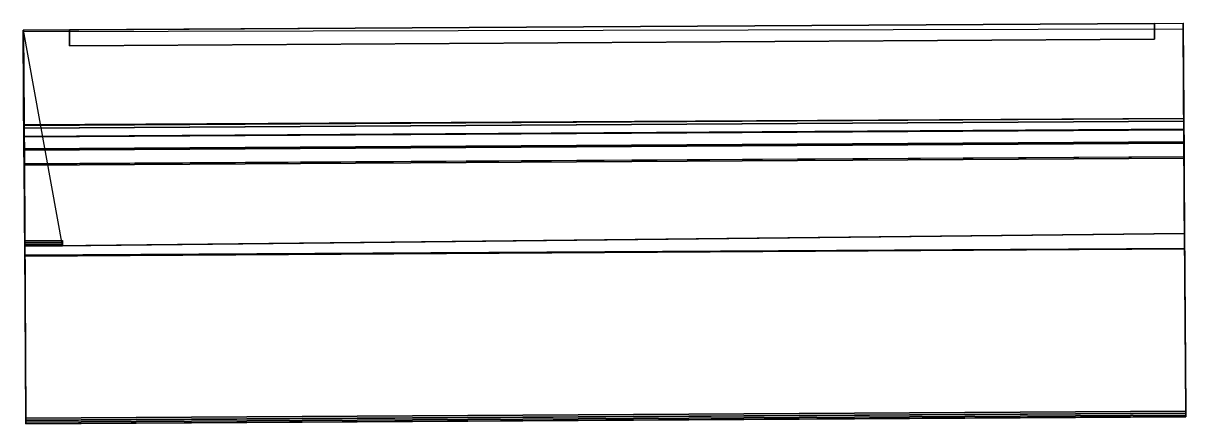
# Model space of a CAD drawing. Extents: x 0 to 109, y -36 to 2.
import ezdxf

# ---------------------------------------------------------------- set-up
doc = ezdxf.new("R2010")
doc.units = 0
doc.header["$MEASUREMENT"] = 0
doc.layers.add('ACESSORIO', color=1, linetype='CONTINUOUS')

msp = doc.modelspace()

# ---------------------------------------------------------------- linework, layer by layer
at = {"layer": 'ACESSORIO'}
for points in [[(108.74, 1.66, 5.57), (108.74, 1.65, 31.73), (-0.03, 1, 31.89), (0, 1, 5.6)], [(-0.03, 0.89, 32.01), (108.75, 1.15, 32.08), (108.88, -19.47, 32.08), (0.11, -20.09, 32.11)], [(3.65, -19.21, 5.25), (0, 1, 5.6), (108.74, 1.66, 5.57), (108.87, -18.07, 5.22)], [(106.04, 1.65, -15.01), (106.04, 1.64, 5.57), (4.32, 1.03, 5.6), (4.32, 1.03, -15)], [(106.04, 0.16, -15.15), (106.04, 1.65, -15.01), (4.32, 1.03, -15), (4.32, -0.46, -15.15)], [(106.04, 1.64, -15.01), (106.04, 0.16, -15.15), (106.04, 0.16, 5.57), (106.04, 1.64, 5.57)], [(108.8, -7.26, 27.79), (108.76, 1.65, 31.73), (108.74, 1.66, 5.57), (108.8, -7.27, 9.8)], [(108.81, -8.28, 7.91), (108.8, -7.24, 9.8), (108.74, 1.66, 5.57), (108.81, -8.28, 7.91)], [(108.83, -10.88, 7), (108.82, -9.47, 7.29), (108.74, 1.66, 5.57), (108.83, -10.88, 7)], [(108.98, -34.71, 6.46), (108.84, -10.88, 7), (108.74, 1.66, 5.57), (108.87, -17.54, 5.57)], [(108.8, -7.26, 27.79), (108.8, -7.51, 28.75), (108.74, 1.63, 31.86), (108.74, 1.65, 31.73)], [(108.8, -7.51, 28.75), (108.81, -8.34, 29.7), (108.75, 1.51, 31.98), (108.74, 1.63, 31.86)], [(108.82, -9.47, 7.29), (108.81, -8.28, 7.91), (108.75, 1.66, 5.57), (108.82, -9.47, 7.29)], [(108.81, -8.34, 29.7), (108.82, -9.59, 30.34), (108.75, 1.15, 32.08), (108.75, 1.51, 31.98)], [(108.88, -19.51, 31.1), (108.88, -19.47, 32.08), (108.75, 1.15, 32.08), (108.83, -10.99, 30.6)], [(108.83, -10.99, 30.6), (108.82, -9.59, 30.34), (108.75, 1.15, 32.08), (108.83, -10.99, 30.6)], [(0.03, -8.13, 28.78), (0.04, -8.96, 29.73), (-0.03, 0.89, 32.01), (-0.03, 1, 31.89)], [(0.03, -7.88, 27.83), (0.03, -8.13, 28.78), (-0.03, 1, 31.89), (-0.03, 1, 31.76)], [(0.03, -7.88, 27.83), (-0.03, 1, 31.76), (0, 1, 5.6), (0.03, -7.89, 9.83)], [(0.04, -8.96, 29.73), (0.04, -10.21, 30.37), (-0.03, 0.53, 32.11), (-0.03, 0.89, 32.01)], [(0.11, -20.17, 31.13), (0.11, -20.09, 32.11), (-0.03, 0.53, 32.11), (0.05, -11.61, 30.63)], [(0.05, -11.61, 30.63), (0.04, -10.21, 30.37), (-0.03, 0.53, 32.11), (0.05, -11.61, 30.63)], [(0.06, -8.94, 7.95), (0.06, -7.9, 9.83), (0, 1, 5.6), (0.06, -8.94, 7.95)], [(0.07, -10.13, 7.33), (0.06, -8.94, 7.95), (0, 1, 5.6), (0.07, -10.13, 7.33)], [(0.08, -11.54, 7.03), (0.07, -10.13, 7.33), (0, 1, 5.6), (0.08, -11.55, 7.03)], [(0.21, -35.37, 6.5), (0.09, -11.55, 7.03), (0, 1, 5.6), (0.13, -18.2, 5.6)], [(4.32, 1.03, -15), (4.32, 1.03, 5.6), (4.32, -0.47, 5.55), (4.32, -0.46, -15.15)], [(4.33, -0.46, -15.15), (4.32, -0.47, 5.55), (106.07, 0.16, 5.57), (106.04, 0.16, -15.15)], [(0.05, -7.92, 9.83), (0.03, -7.88, 27.83), (108.8, -7.26, 27.79), (108.8, -7.27, 9.8)], [(0.03, -7.88, 27.83), (0.04, -8.18, 28.82), (108.8, -7.51, 28.75), (108.8, -7.26, 27.79)], [(0.04, -8.18, 28.82), (0.05, -9, 29.74), (108.81, -8.34, 29.7), (108.8, -7.51, 28.75)], [(0.04, -8.96, 7.95), (0.05, -8.19, 8.83), (108.8, -7.53, 8.79), (108.81, -8.28, 7.91)], [(0.05, -8.19, 8.83), (0.05, -7.92, 9.83), (108.8, -7.26, 9.8), (108.81, -7.53, 8.79)], [(0.07, -10.13, 7.33), (0.04, -8.96, 7.95), (108.81, -8.28, 7.91), (108.82, -9.47, 7.29)], [(0.05, -9, 29.74), (0.05, -10.25, 30.37), (108.82, -9.59, 30.34), (108.81, -8.34, 29.7)], [(0.05, -10.25, 30.37), (0.06, -11.65, 30.64), (108.83, -10.99, 30.6), (108.82, -9.59, 30.34)], [(0.08, -11.52, 7.03), (0.07, -10.13, 7.33), (108.82, -9.47, 7.29), (108.83, -10.88, 7)], [(0.08, -11.55, 7.03), (0.21, -35.37, 6.5), (108.98, -34.71, 6.46), (108.83, -10.88, 7)], [(0.11, -20.17, 31.13), (108.88, -19.51, 31.1), (108.83, -10.99, 30.6), (0.06, -11.65, 30.64)], [(108.87, -18.05, 3.89), (0.12, -19.23, 3.92), (0.22, -35.39, 3.92), (108.98, -34.73, 3.89)], [(108.87, -18.05, 3.89), (108.87, -18.05, 5.22), (0.12, -19.23, 5.18), (0.12, -19.23, 3.92)], [(108.87, -18.05, 3.89), (108.87, -18.05, 5.22), (3.65, -19.21, 5.25), (3.47, -19.2, 3.92)], [(108.98, -34.71, 6.46), (108.98, -34.73, 3.89), (108.87, -18.05, 3.89), (108.87, -18.05, 5.22)], [(0.11, -20.17, 31.13), (0.11, -20.09, 32.11), (108.88, -19.47, 32.08), (108.88, -19.53, 31.1)], [(0.12, -18.91, 5.58), (0.12, -18.72, 5.6), (3.65, -18.7, 5.6), (3.65, -18.89, 5.58)], [(0.12, -19.08, 5.5), (0.12, -18.91, 5.58), (3.65, -18.89, 5.58), (3.65, -19.06, 5.5)], [(0.12, -19.2, 5.38), (0.12, -19.08, 5.5), (3.65, -19.06, 5.5), (3.65, -19.18, 5.38)], [(0.12, -19.23, 5.25), (0.12, -19.2, 5.38), (3.65, -19.18, 5.38), (3.65, -19.21, 5.25)], [(0.12, -19.23, 3.92), (3.47, -19.2, 3.92), (3.65, -19.21, 5.25), (0.12, -19.23, 5.25)], [(0.21, -35.37, 6.5), (0.22, -35.39, 3.92), (0.12, -19.23, 3.92), (0.12, -19.23, 5.25)], [(0.21, -35.37, 6.5), (0.22, -35.57, 6.47), (108.98, -34.91, 6.44), (108.98, -34.71, 6.46)], [(0.22, -35.39, 3.92), (0.22, -35.58, 3.94), (108.99, -34.92, 3.91), (108.98, -34.73, 3.89)], [(108.98, -35.08, 6.36), (108.98, -34.71, 6.34), (108.98, -34.71, 6.46), (108.99, -34.91, 6.44)], [(108.98, -34.71, 6.23), (108.98, -35.2, 6.25), (108.98, -35.08, 6.36), (108.98, -34.71, 6.34)], [(108.98, -35.24, 6.11), (108.98, -35.2, 6.25), (108.98, -34.71, 6.23), (108.98, -34.71, 6.09)], [(108.98, -34.72, 4.28), (108.98, -35.24, 4.24), (108.98, -35.24, 6.11), (108.98, -34.71, 6.09)], [(108.99, -34.92, 3.91), (108.98, -34.92, 4.26), (108.98, -34.72, 4.28), (108.98, -34.73, 3.89)], [(0.22, -35.39, 3.92), (0.21, -35.37, 6.5), (0.22, -35.58, 3.94), (0.22, -35.39, 3.92)], [(0.22, -35.58, 3.94), (0.21, -35.37, 6.5), (0.22, -35.75, 4.02), (0.21, -35.58, 3.94)], [(0.22, -35.86, 4.14), (0.21, -35.37, 6.5), (0.22, -35.9, 4.27), (0.22, -35.86, 4.14)], [(0.22, -35.9, 4.27), (0.21, -35.37, 6.5), (0.22, -35.57, 6.47), (0.22, -35.9, 6.15)], [(0.21, -35.57, 6.47), (0.21, -35.74, 6.4), (0.22, -35.86, 6.28), (0.22, -35.9, 6.15)], [(0.22, -35.57, 6.47), (0.22, -35.74, 6.4), (108.98, -35.08, 6.36), (108.99, -34.91, 6.44)], [(0.22, -35.58, 3.94), (0.22, -35.75, 4.02), (108.98, -35.09, 3.99), (108.99, -34.92, 3.91)], [(0.22, -35.74, 6.4), (0.22, -35.86, 6.28), (108.98, -35.2, 6.25), (108.98, -35.08, 6.36)], [(0.22, -35.75, 4.02), (0.22, -35.86, 4.14), (108.98, -35.2, 4.11), (108.98, -35.09, 3.99)], [(0.22, -35.9, 6.15), (0.22, -35.86, 6.28), (108.98, -35.2, 6.25), (108.99, -35.24, 6.11)], [(0.22, -35.9, 4.27), (0.22, -35.86, 4.14), (108.98, -35.2, 4.11), (108.98, -35.24, 4.24)], [(0.22, -35.9, 6.15), (0.22, -35.9, 4.27), (108.98, -35.24, 4.24), (108.99, -35.24, 6.11)], [(108.99, -34.92, 3.91), (108.98, -35.09, 3.99), (108.98, -35.08, 4.25), (108.98, -34.92, 4.26)], [(108.98, -35.09, 3.99), (108.98, -35.2, 4.11), (108.98, -35.24, 4.24), (108.98, -35.08, 4.25)]]:
    msp.add_3dface(points, dxfattribs=at)

doc.saveas('drawing.dxf')
